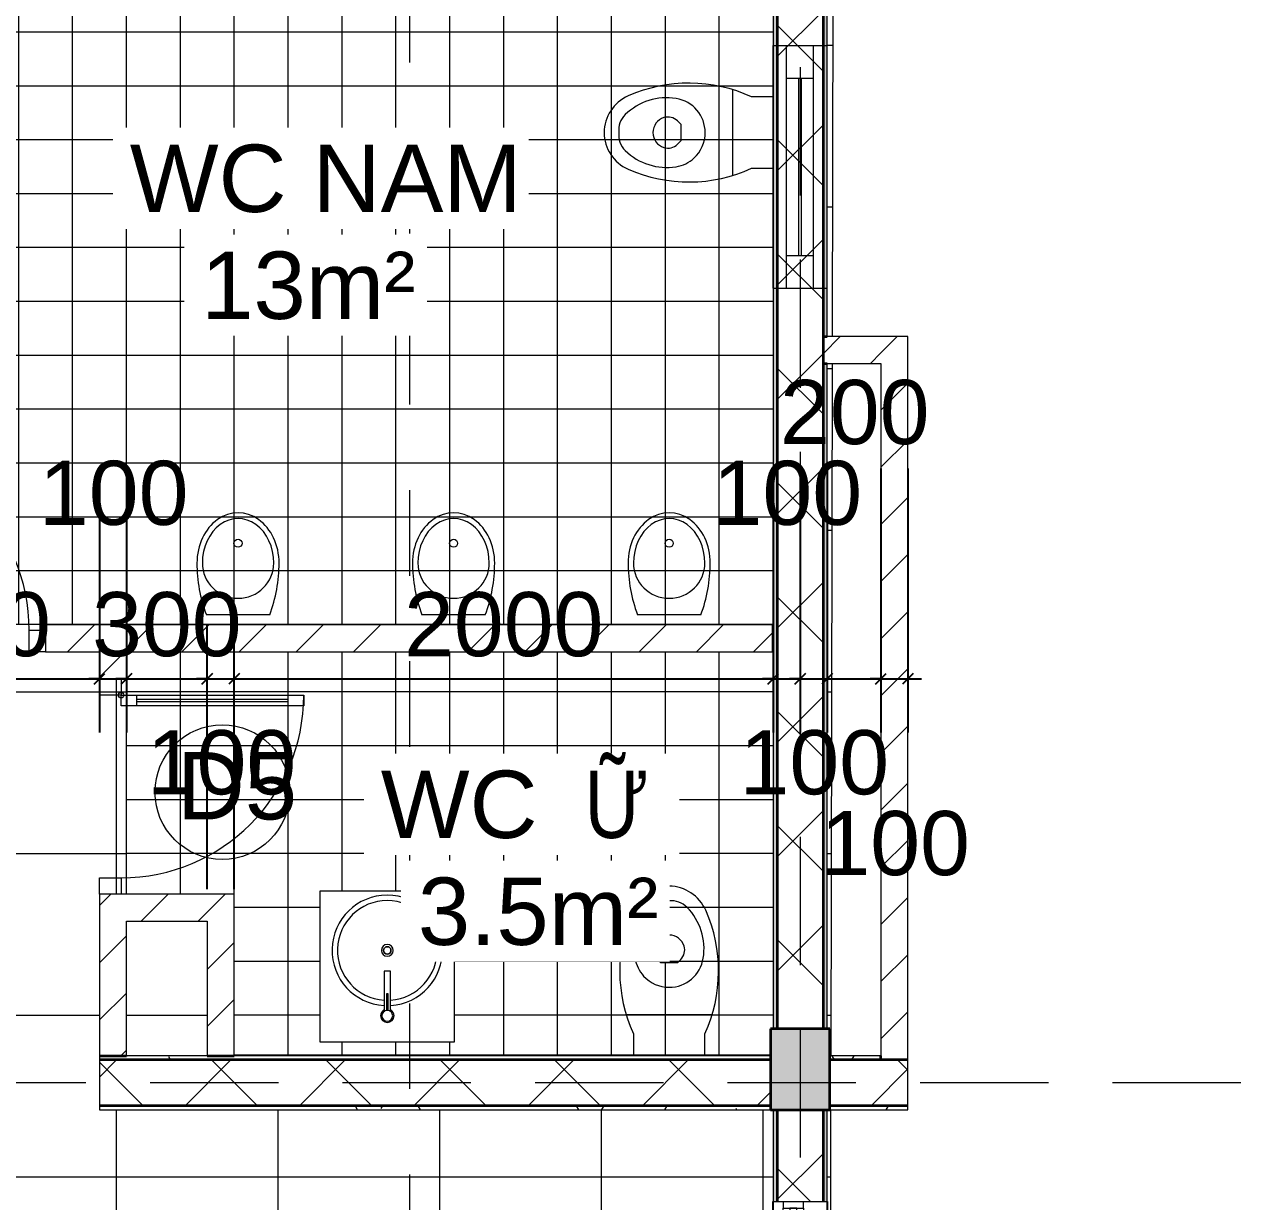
# Model space of a CAD drawing. Header units: millimetres. Extents: x -20510 to 108935, y -243239 to 20306.
# Drawn here: x 34272 to 38836, y -62640 to -58272 of the extents above; entities that cross this region are included whole.
import ezdxf

# ---------------------------------------------------------------- set-up
doc = ezdxf.new("R2010")
doc.units = ezdxf.units.MM
for name, pattern in [('Abgebrochen', [714.375, 476.25, -238.125]), ('Aligning Line', [635, 317.5, -317.5]), ('Hidden', [714.375, 476.25, -238.125])]:
    doc.linetypes.add(name, pattern=pattern)
for name, color, linetype, lineweight in [('A-ANNO-DIMS', 1, 'Continuous', 9), ('A-DOOR', 2, 'Continuous', 18), ('A-DOOR-IDEN', 3, 'Continuous', 9), ('A-FLOR', 7, 'Continuous', 9), ('A-FLOR-PATT', 8, 'Continuous', 9), ('A-GLAZ', 4, 'Continuous', 18), ('A-WALL', 7, 'Continuous', 25), ('A-WALL-PATT', 8, 'Continuous', 18), ('G-ANNO-SYMB', 6, 'Abgebrochen', 9), ('G-ANNO-TEXT', 2, 'Continuous', 9), ('P-SANR-FIXT', 3, 'Continuous', 9), ('S-COLS', 7, 'Continuous', 25), ('S-GRID', 1, 'Continuous', 9)]:
    doc.layers.add(name, color=color, linetype=linetype, lineweight=lineweight)
doc.styles.add('Arial_2', font='arial.ttf', dxfattribs={"height": 300})
doc.styles.add('Arial_3', font='arial.ttf', dxfattribs={"width": 0.8, "height": 250})
doc.styles.add('Arial_5', font='arial.ttf', dxfattribs={"height": 238.125})
doc.dimstyles.new('SecretInternalLinAngDimStyle5p4736185', dxfattribs={"dimscale": 304.8, "dimtxt": 242.94927, "dimasz": 0.130208, "dimexe": 0.656168, "dimexo": 0.0625, "dimgap": 0.260417, "dimtad": 1, "dimdec": 0, "dimrnd": 100, "dimzin": 0, "dimdsep": 46, "dimtxsty": 'Arial_5', "dimblk1": 'OBLIQUE', "dimblk2": 'OBLIQUE', "dimsah": 1, "dimcen": 0.09, "dimdle": 0.492126, "dimazin": 0, "dimtfac": 1, "dimtdec": 4, "dimtix": 1, "dimtmove": 0, "dimatfit": 3, "dimfxl": 2.624672, "dimfxlon": 1, "dimtvp": 1, "dimtolj": 1, "dimtzin": 0, "dimarcsym": 2})
doc.dimstyles.new('SecretInternalLinAngDimStyle5p4736185_1', dxfattribs={"dimscale": 304.8, "dimtxt": 242.94927, "dimasz": 0.130208, "dimexe": 0.656168, "dimexo": 0.0625, "dimgap": 0.260417, "dimtad": 1, "dimdec": 0, "dimrnd": 100, "dimzin": 0, "dimdsep": 46, "dimtxsty": 'Arial_5', "dimblk1": 'OBLIQUE', "dimblk2": 'OBLIQUE', "dimsah": 1, "dimcen": 0.09, "dimdle": 0.492126, "dimazin": 0, "dimtfac": 1, "dimtdec": 4, "dimtix": 1, "dimtmove": 2, "dimatfit": 3, "dimfxl": 2.624672, "dimfxlon": 1, "dimtvp": 1, "dimtolj": 1, "dimtzin": 0, "dimarcsym": 2})
pattern_1 = [(45, (0, -70000), (-106.066, 106.066), [])]
pattern_2 = [(0, (0, -70000), (406.4, 101.6), [33.528, -271.272, 33.528, -271.272, -1625.6]), (0, (0, -70000), (406.4, 101.6), [-609.6, 33.528, -576.072, 33.528, -271.272, -711.2]), (0, (0, -70000), (406.4, 101.6), [-1524, 33.528, -169.672, 33.528, -474.472]), (120, (152.4, -69949.2), (-291.18818, 301.15272), [33.528, -271.272, 33.528, -271.272, -1625.6]), (120, (152.4, -69949.2), (-291.18818, 301.15272), [-609.6, 33.528, -576.072, 33.528, -271.272, -711.2]), (120, (152.4, -69949.2), (-291.18818, 301.15272), [-1524, 33.528, -169.672, 33.528, -474.472]), (240, (203.2, -69746), (-115.21182, -402.75272), [33.528, -271.272, 33.528, -271.272, -1625.6]), (240, (203.2, -69746), (-115.21182, -402.75272), [-609.6, 33.528, -576.072, 33.528, -271.272, -711.2]), (240, (203.2, -69746), (-115.21182, -402.75272), [-1524, 33.528, -169.672, 33.528, -474.472])]
pattern_3 = [(45, (0, -70000), (-212.132, 212.132), []), (135, (0, -70000), (-212.132, -212.132), [])]

# ---------------------------------------------------------------- blocks, each defined once
blk = doc.blocks.new('CỬA 1 CÁNH EROWINDOW_có ô chết_ - D5_800x2200-2361260-03_MẶT BẰNG TẦNG 3')
at = {"layer": 'A-DOOR'}
for p, q in [((-339, 708), (-299, 708)), ((-339, 30), (-339, 708)), ((-299, 708), (-299, 650)), ((-299, 708), (-299, 30)), ((-299, 650), (-339, 650)), ((-324, 88), (-324, 650)), ((-314, 650), (-314, 88)), ((-299, 88), (-339, 88)), ((-400, -50), (-400, 30)), ((-400, 30), (-339, 30)), ((-339, 30), (-339, -50)), ((-299, 30), (-339, 30)), ((339, -50), (339, 30)), ((339, 30), (400, 30)), ((400, 30), (400, -50)), ((-339, -50), (-400, -50)), ((400, -50), (339, -50))]:
    blk.add_line(p, q, dxfattribs=at)
blk.add_circle((-339, 30), 10, dxfattribs=at)
blk.add_arc((-339, 30), 678, 0, 90, dxfattribs=at)
blk = doc.blocks.new('Window_K2_Stack - Window_K2_Stack-2379752-03_MẶT BẰNG TẦNG 3')
at = {"layer": 'A-GLAZ'}
for p, q in [((-450, 100), (-450, -100)), ((-450, 100), (450, 100)), ((450, 100), (450, -100)), ((-450, 50), (450, 50)), ((-328.75, 50), (-328.75, -50)), ((328.75, 50), (328.75, -50)), ((-328.75, 5), (328.75, 5)), ((-328.75, -5), (328.75, -5)), ((-450, -50), (450, -50)), ((-450, -100), (450, -100))]:
    blk.add_line(p, q, dxfattribs=at)
blk = doc.blocks.new('M_Concrete-Rectangular-Column - COT220X300-2391839-03_MẶT BẰNG TẦNG 3')
at = {"layer": 'S-COLS', "lineweight": 35}
blk.add_hatch(color=256, dxfattribs=at).paths.add_polyline_path([(110, -150), (110, 150), (-110, 150), (-110, -150)])
for p, q in [((110, 150), (-110, 150)), ((-110, 150), (-110, -150)), ((110, -150), (110, 150)), ((-110, -150), (110, -150))]:
    blk.add_line(p, q, dxfattribs=at)
blk = doc.blocks.new('xi bet 2 - 540 x 360mm-820673-03_MẶT BẰNG TẦNG 3')
at = {"layer": 'P-SANR-FIXT'}
for p, q in [((132.5, 0), (-132.5, 0)), ((-132.5, 0), (-132.5, -79.9)), ((132.5, -79.9), (132.5, 0)), ((-159.2, -150.5), (159.2, -150.5)), ((-43.1, -355.1), (-30.8, -342.8)), ((-30.8, -342.8), (30.8, -342.8)), ((30.8, -342.8), (43.1, -355.1))]:
    blk.add_line(p, q, dxfattribs=at)
for centre, radius, start, end in [((375, -312.7), 558.4, 155.3545, 203.7969), ((-375, -312.7), 558.4, 336.2031, 24.6455), ((0, -380.4), 128.2, 89.9985, 170.9061), ((0, -380.4), 128.2, 42.4453, 90.0015), ((0, -380.4), 128.2, 9.0939, 42.4453), ((90.5, -394.9), 219.9, 170.9061, 224.3974), ((-7.8, -390.5), 50, 135, 197.1865), ((7.8, -390.5), 50, 342.8171, 45), ((-90.5, -394.9), 219.9, 315.6026, 9.0939), ((0, -388.1), 58.1, 197.1865, 342.8171), ((1.4, -477.5), 150, 203.7969, 269.4689), ((-1.4, -477.5), 150, 270.5311, 336.2031), ((-8.3, -491.7), 81.6, 224.3974, 275.8355), ((8.3, -491.7), 81.6, 264.1645, 315.6026)]:
    blk.add_arc(centre, radius, start, end, dxfattribs=at)
blk = doc.blocks.new('tieu nam2 - tieu nam2-818435-03_MẶT BẰNG TẦNG 3')
at = {"layer": 'P-SANR-FIXT'}
blk.add_line((-117.4, -2.6), (117.4, -2.6), dxfattribs=at)
blk.add_circle((0, -268.3), 15, dxfattribs=at)
for centre, start, end in [((392.4, -195), 159.3261, 180), ((-392.4, -195), 360, 20.6739)]:
    blk.add_arc(centre, 544.9, start, end, dxfattribs=at)
for major_axis, ratio, start_param, end_param in [((-132.5, 0), 0.987707, 3.141593, 6.283185), ((0, 186.2), 0.819068, 1.570796, 4.712389), ((0, 165), 0.80303, 1.570796, 4.712389)]:
    blk.add_ellipse((0, -195), major_axis=major_axis, ratio=ratio, start_param=start_param, end_param=end_param, dxfattribs=at)
blk = doc.blocks.new('chau rua tay2 - chau rua tay2-V2-03_MẶT BẰNG TẦNG 3')
at = {"layer": 'P-SANR-FIXT'}
for p, q in [((274.8, 0), (-225.2, 0)), ((-225.2, 0), (-225.2, -560)), ((274.8, -560), (274.8, 0)), ((12.8, -112.3), (12.8, -263)), ((21.8, -116.1), (21.8, -179.3)), ((27.8, -179.3), (27.8, -116.1)), ((36.8, -263), (36.8, -112.3)), ((21.8, -179.3), (27.8, -179.3)), ((12.8, -263), (36.8, -263)), ((-225.2, -560), (274.8, -560))]:
    blk.add_line(p, q, dxfattribs=at)
blk.add_circle((24.8, -340), 13.7, dxfattribs=at)
for centre, radius, start, end in [((24.8, -97.3), 25, 360, 180), ((24.8, -97.3), 20, 360, 180), ((24.8, -340), 205, 93.5137, 86.7305), ((24.8, -97.3), 25, 180, 239.8364), ((24.8, -97.3), 20, 180, 360), ((24.8, -97.3), 25, 300.1636, 360), ((24.8, -340), 185, 93.8341, 86.2159), ((24.8, -340), 22, 360, 180), ((24.8, -340), 22, 180, 360), ((24.8, -340), 13.7, 0, 180), ((24.8, -340), 13.7, 180, 0)]:
    blk.add_arc(centre, radius, start, end, dxfattribs=at)
blk = doc.blocks.new('xi bet 2 - 540 x 360mm-V3-03_MẶT BẰNG TẦNG 3')
at = {"layer": 'P-SANR-FIXT'}
for p, q in [((-132.5, 0), (-132.5, -79.9)), ((132.5, -79.9), (132.5, 0)), ((-159.2, -150.5), (159.2, -150.5)), ((-43.1, -355.1), (-30.8, -342.8)), ((-30.8, -342.8), (30.8, -342.8)), ((30.8, -342.8), (43.1, -355.1))]:
    blk.add_line(p, q, dxfattribs=at)
for centre, radius, start, end in [((375, -312.7), 558.4, 155.3545, 203.7969), ((-375, -312.7), 558.4, 336.2031, 24.6455), ((0, -380.4), 128.2, 89.9985, 170.9061), ((0, -380.4), 128.2, 42.4453, 90.0015), ((0, -380.4), 128.2, 9.0939, 42.4453), ((90.5, -394.9), 219.9, 170.9061, 224.3974), ((-7.8, -390.5), 50, 135, 197.1865), ((7.8, -390.5), 50, 342.8171, 45), ((-90.5, -394.9), 219.9, 315.6026, 9.0939), ((0, -388.1), 58.1, 197.1865, 342.8171), ((1.4, -477.5), 150, 203.7969, 269.4689), ((-1.4, -477.5), 150, 270.5311, 336.2031), ((-8.3, -491.7), 81.6, 224.3974, 275.8355), ((8.3, -491.7), 81.6, 264.1645, 315.6026)]:
    blk.add_arc(centre, radius, start, end, dxfattribs=at)
blk = doc.blocks.new('CUA SO 2 CANH NHOM KINH O O THOANG - K4-2413349-03_MẶT BẰNG TẦNG 3')
at = {"layer": 'A-GLAZ'}
for p, q in [((-725, 63), (-750, 63)), ((-725, -13), (-725, 63)), ((750, 63), (725, 63)), ((725, 63), (725, -13)), ((-649, 37.5), (-725, 37.5)), ((-725, 37.5), (-725, 12.5)), ((-725, 12.5), (-649, 12.5)), ((-649, 12.5), (-649, 37.5)), ((-76, 27.5), (-649, 27.5)), ((-649, 27.5), (-649, 22.5)), ((-649, 22.5), (-76, 22.5)), ((0, 37.5), (-76, 37.5)), ((-76, 37.5), (-76, 12.5)), ((-76, 22.5), (-76, 27.5)), ((-76, 12.5), (0, 12.5)), ((0, 12.5), (0, 37.5)), ((76, 37.5), (0, 37.5)), ((0, 37.5), (0, 12.5)), ((0, 12.5), (76, 12.5)), ((76, 12.5), (76, 37.5)), ((649, 27.5), (76, 27.5)), ((76, 27.5), (76, 22.5)), ((76, 22.5), (649, 22.5)), ((725, 37.5), (649, 37.5)), ((649, 37.5), (649, 12.5)), ((649, 22.5), (649, 27.5)), ((649, 12.5), (725, 12.5)), ((725, 12.5), (725, 37.5)), ((-750, -13), (-725, -13)), ((725, -13), (750, -13))]:
    blk.add_line(p, q, dxfattribs=at)
at = {"layer": 'A-GLAZ', "lineweight": 9}
for p, q in [((-725, 63), (725, 63)), ((-649, 37.5), (-76, 37.5)), ((-76, 12.5), (-649, 12.5)), ((76, 37.5), (649, 37.5)), ((649, 12.5), (76, 12.5)), ((725, -13), (-725, -13))]:
    blk.add_line(p, q, dxfattribs=at)
blk = doc.blocks.new('KÝ HIEU CUA ĐI - KÝ HIEU CUA ĐI-1233-03_MẶT BẰNG TẦNG 3')
at = {"layer": 'A-DOOR-IDEN'}
blk.add_circle((0.059, -0.208), 2.5, dxfattribs=at)
blk = doc.blocks.new('_Oblique')
at = {"color": 0, "linetype": 'ByBlock', "lineweight": -2}
blk.add_line((-0.5, -0.5), (0.5, 0.5), dxfattribs=at)
blk = doc.blocks.new('DIMBLOCK169-03_MẶT BẰNG TẦNG 3')
at = {"layer": 'A-ANNO-DIMS', "color": 0, "lineweight": -2, "transparency": 16777216}
for p, q in [((33450, -59919.1), (33450, -60900)), ((34550, -59919.1), (34550, -60900)), ((33300, -60700), (34700, -60700))]:
    blk.add_line(p, q, dxfattribs=at)
at = {"layer": 'Defpoints', "color": 0, "transparency": 16777216}
for p in [(33450, -59900), (34550, -59900), (34550, -60700)]:
    blk.add_point(p, dxfattribs=at)
at = {"layer": 'A-ANNO-DIMS', "color": 0, "lineweight": -2, "transparency": 16777216, "xscale": 39.6875, "yscale": 39.6875, "zscale": 39.6875, "rotation": 180}
blk.add_blockref('_Oblique', (33450, -60700), dxfattribs=at)
at = {"layer": 'A-ANNO-DIMS', "color": 0, "lineweight": -2, "transparency": 16777216, "xscale": 39.6875, "yscale": 39.6875, "zscale": 39.6875}
blk.add_blockref('_Oblique', (34550, -60700), dxfattribs=at)
at = {"layer": 'A-ANNO-DIMS', "color": 0, "transparency": 16777216, "insert": (34000, -60499), "char_height": 238.12, "width": 879.103, "attachment_point": 5, "style": 'Arial_5'}
blk.add_mtext('\\A1;1100', dxfattribs=at)
blk = doc.blocks.new('DIMBLOCK170-03_MẶT BẰNG TẦNG 3')
at = {"layer": 'A-ANNO-DIMS', "color": 0, "lineweight": -2, "transparency": 16777216}
for p, q in [((34550, -59919.1), (34550, -60900)), ((34650, -59919.1), (34650, -60900)), ((34550, -60700), (34510.3, -60700)), ((34550, -60700), (34650, -60700)), ((34650, -60700), (34689.7, -60700))]:
    blk.add_line(p, q, dxfattribs=at)
at = {"layer": 'Defpoints', "color": 0, "transparency": 16777216}
for p in [(34550, -59900), (34650, -59900), (34650, -60700)]:
    blk.add_point(p, dxfattribs=at)
at = {"layer": 'A-ANNO-DIMS', "color": 0, "lineweight": -2, "transparency": 16777216, "xscale": 39.6875, "yscale": 39.6875, "zscale": 39.6875}
blk.add_blockref('_Oblique', (34550, -60700), dxfattribs=at)
at = {"layer": 'A-ANNO-DIMS', "color": 0, "lineweight": -2, "transparency": 16777216, "xscale": 39.6875, "yscale": 39.6875, "zscale": 39.6875, "rotation": 180}
blk.add_blockref('_Oblique', (34650, -60700), dxfattribs=at)
at = {"layer": 'A-ANNO-DIMS', "color": 0, "transparency": 16777216, "insert": (34325.3, -59890.9), "char_height": 238.12, "width": 659.327, "attachment_point": 1, "line_spacing_factor": 0.941778, "style": 'Arial_5'}
blk.add_mtext('\\A1;100', dxfattribs=at)
blk = doc.blocks.new('DIMBLOCK171-03_MẶT BẰNG TẦNG 3')
at = {"layer": 'A-ANNO-DIMS', "color": 0, "lineweight": -2, "transparency": 16777216}
for p, q in [((34650, -59919.1), (34650, -60900)), ((34950, -61480.9), (34950, -60500)), ((34650, -60700), (34610.3, -60700)), ((34650, -60700), (34950, -60700)), ((34950, -60700), (34989.7, -60700))]:
    blk.add_line(p, q, dxfattribs=at)
at = {"layer": 'Defpoints', "color": 0, "transparency": 16777216}
for p in [(34650, -59900), (34950, -60700), (34950, -61500)]:
    blk.add_point(p, dxfattribs=at)
at = {"layer": 'A-ANNO-DIMS', "color": 0, "lineweight": -2, "transparency": 16777216, "xscale": 39.6875, "yscale": 39.6875, "zscale": 39.6875}
blk.add_blockref('_Oblique', (34650, -60700), dxfattribs=at)
at = {"layer": 'A-ANNO-DIMS', "color": 0, "lineweight": -2, "transparency": 16777216, "xscale": 39.6875, "yscale": 39.6875, "zscale": 39.6875, "rotation": 180}
blk.add_blockref('_Oblique', (34950, -60700), dxfattribs=at)
at = {"layer": 'A-ANNO-DIMS', "color": 0, "transparency": 16777216, "insert": (34800, -60499), "char_height": 238.12, "width": 659.327, "attachment_point": 5, "style": 'Arial_5'}
blk.add_mtext('\\A1;300', dxfattribs=at)
blk = doc.blocks.new('DIMBLOCK172-03_MẶT BẰNG TẦNG 3')
at = {"layer": 'A-ANNO-DIMS', "color": 0, "lineweight": -2, "transparency": 16777216}
for p, q in [((34950, -61480.9), (34950, -60500)), ((35050, -61480.9), (35050, -60500)), ((34950, -60700), (34910.3, -60700)), ((34950, -60700), (35050, -60700)), ((35050, -60700), (35089.7, -60700))]:
    blk.add_line(p, q, dxfattribs=at)
at = {"layer": 'Defpoints', "color": 0, "transparency": 16777216}
for p in [(35050, -60700), (34950, -61500), (35050, -61500)]:
    blk.add_point(p, dxfattribs=at)
at = {"layer": 'A-ANNO-DIMS', "color": 0, "lineweight": -2, "transparency": 16777216, "xscale": 39.6875, "yscale": 39.6875, "zscale": 39.6875}
blk.add_blockref('_Oblique', (34950, -60700), dxfattribs=at)
at = {"layer": 'A-ANNO-DIMS', "color": 0, "lineweight": -2, "transparency": 16777216, "xscale": 39.6875, "yscale": 39.6875, "zscale": 39.6875, "rotation": 180}
blk.add_blockref('_Oblique', (35050, -60700), dxfattribs=at)
at = {"layer": 'A-ANNO-DIMS', "color": 0, "transparency": 16777216, "insert": (34725.3, -60890.9), "char_height": 238.12, "width": 659.327, "attachment_point": 1, "line_spacing_factor": 0.941778, "style": 'Arial_5'}
blk.add_mtext('\\A1;100', dxfattribs=at)
blk = doc.blocks.new('DIMBLOCK173-03_MẶT BẰNG TẦNG 3')
at = {"layer": 'A-ANNO-DIMS', "color": 0, "lineweight": -2, "transparency": 16777216}
for p, q in [((37050, -59919.1), (37050, -60900)), ((35050, -61480.9), (35050, -60500)), ((34900, -60700), (37200, -60700))]:
    blk.add_line(p, q, dxfattribs=at)
at = {"layer": 'Defpoints', "color": 0, "transparency": 16777216}
for p in [(37050, -59900), (37050, -60700), (35050, -61500)]:
    blk.add_point(p, dxfattribs=at)
at = {"layer": 'A-ANNO-DIMS', "color": 0, "lineweight": -2, "transparency": 16777216, "xscale": 39.6875, "yscale": 39.6875, "zscale": 39.6875, "rotation": 180}
blk.add_blockref('_Oblique', (35050, -60700), dxfattribs=at)
at = {"layer": 'A-ANNO-DIMS', "color": 0, "lineweight": -2, "transparency": 16777216, "xscale": 39.6875, "yscale": 39.6875, "zscale": 39.6875}
blk.add_blockref('_Oblique', (37050, -60700), dxfattribs=at)
at = {"layer": 'A-ANNO-DIMS', "color": 0, "transparency": 16777216, "insert": (36050, -60499), "char_height": 238.12, "width": 879.103, "attachment_point": 5, "style": 'Arial_5'}
blk.add_mtext('\\A1;2000', dxfattribs=at)
blk = doc.blocks.new('DIMBLOCK174-03_MẶT BẰNG TẦNG 3')
at = {"layer": 'A-ANNO-DIMS', "color": 0, "lineweight": -2, "transparency": 16777216}
for p, q in [((37050, -59919.1), (37050, -60900)), ((37150, -59919.1), (37150, -60900)), ((37050, -60700), (37010.3, -60700)), ((37050, -60700), (37150, -60700)), ((37150, -60700), (37189.7, -60700))]:
    blk.add_line(p, q, dxfattribs=at)
at = {"layer": 'Defpoints', "color": 0, "transparency": 16777216}
for p in [(37050, -59900), (37150, -59900), (37150, -60700)]:
    blk.add_point(p, dxfattribs=at)
at = {"layer": 'A-ANNO-DIMS', "color": 0, "lineweight": -2, "transparency": 16777216, "xscale": 39.6875, "yscale": 39.6875, "zscale": 39.6875}
blk.add_blockref('_Oblique', (37050, -60700), dxfattribs=at)
at = {"layer": 'A-ANNO-DIMS', "color": 0, "lineweight": -2, "transparency": 16777216, "xscale": 39.6875, "yscale": 39.6875, "zscale": 39.6875, "rotation": 180}
blk.add_blockref('_Oblique', (37150, -60700), dxfattribs=at)
at = {"layer": 'A-ANNO-DIMS', "color": 0, "transparency": 16777216, "insert": (36825.3, -59890.9), "char_height": 238.12, "width": 659.327, "attachment_point": 1, "line_spacing_factor": 0.941778, "style": 'Arial_5'}
blk.add_mtext('\\A1;100', dxfattribs=at)
blk = doc.blocks.new('DIMBLOCK175-03_MẶT BẰNG TẦNG 3')
at = {"layer": 'A-ANNO-DIMS', "color": 0, "lineweight": -2, "transparency": 16777216}
for p, q in [((37150, -59919.1), (37150, -60900)), ((37250, -59919.1), (37250, -60900)), ((37150, -60700), (37110.3, -60700)), ((37150, -60700), (37250, -60700)), ((37250, -60700), (37289.7, -60700))]:
    blk.add_line(p, q, dxfattribs=at)
at = {"layer": 'Defpoints', "color": 0, "transparency": 16777216}
for p in [(37150, -59900), (37250, -59900), (37250, -60700)]:
    blk.add_point(p, dxfattribs=at)
at = {"layer": 'A-ANNO-DIMS', "color": 0, "lineweight": -2, "transparency": 16777216, "xscale": 39.6875, "yscale": 39.6875, "zscale": 39.6875}
blk.add_blockref('_Oblique', (37150, -60700), dxfattribs=at)
at = {"layer": 'A-ANNO-DIMS', "color": 0, "lineweight": -2, "transparency": 16777216, "xscale": 39.6875, "yscale": 39.6875, "zscale": 39.6875, "rotation": 180}
blk.add_blockref('_Oblique', (37250, -60700), dxfattribs=at)
at = {"layer": 'A-ANNO-DIMS', "color": 0, "transparency": 16777216, "insert": (36925.3, -60890.9), "char_height": 238.12, "width": 659.327, "attachment_point": 1, "line_spacing_factor": 0.941778, "style": 'Arial_5'}
blk.add_mtext('\\A1;100', dxfattribs=at)
blk = doc.blocks.new('DIMBLOCK176-03_MẶT BẰNG TẦNG 3')
at = {"layer": 'A-ANNO-DIMS', "color": 0, "lineweight": -2, "transparency": 16777216}
for p, q in [((37250, -59919.1), (37250, -60900)), ((37450, -59919.1), (37450, -60900)), ((37100, -60700), (37600, -60700))]:
    blk.add_line(p, q, dxfattribs=at)
at = {"layer": 'Defpoints', "color": 0, "transparency": 16777216}
for p in [(37250, -59900), (37450, -59900), (37450, -60700)]:
    blk.add_point(p, dxfattribs=at)
at = {"layer": 'A-ANNO-DIMS', "color": 0, "lineweight": -2, "transparency": 16777216, "xscale": 39.6875, "yscale": 39.6875, "zscale": 39.6875, "rotation": 180}
blk.add_blockref('_Oblique', (37250, -60700), dxfattribs=at)
at = {"layer": 'A-ANNO-DIMS', "color": 0, "lineweight": -2, "transparency": 16777216, "xscale": 39.6875, "yscale": 39.6875, "zscale": 39.6875}
blk.add_blockref('_Oblique', (37450, -60700), dxfattribs=at)
at = {"layer": 'A-ANNO-DIMS', "color": 0, "transparency": 16777216, "insert": (37075.3, -59590.9), "char_height": 238.12, "width": 659.327, "attachment_point": 1, "line_spacing_factor": 0.941778, "style": 'Arial_5'}
blk.add_mtext('\\A1;200', dxfattribs=at)
blk = doc.blocks.new('DIMBLOCK177-03_MẶT BẰNG TẦNG 3')
at = {"layer": 'A-ANNO-DIMS', "color": 0, "lineweight": -2, "transparency": 16777216}
for p, q in [((37450, -59919.1), (37450, -60900)), ((37550, -59919.1), (37550, -60900)), ((37450, -60700), (37410.3, -60700)), ((37450, -60700), (37550, -60700)), ((37550, -60700), (37589.7, -60700))]:
    blk.add_line(p, q, dxfattribs=at)
at = {"layer": 'Defpoints', "color": 0, "transparency": 16777216}
for p in [(37450, -59900), (37550, -59900), (37550, -60700)]:
    blk.add_point(p, dxfattribs=at)
at = {"layer": 'A-ANNO-DIMS', "color": 0, "lineweight": -2, "transparency": 16777216, "xscale": 39.6875, "yscale": 39.6875, "zscale": 39.6875}
blk.add_blockref('_Oblique', (37450, -60700), dxfattribs=at)
at = {"layer": 'A-ANNO-DIMS', "color": 0, "lineweight": -2, "transparency": 16777216, "xscale": 39.6875, "yscale": 39.6875, "zscale": 39.6875, "rotation": 180}
blk.add_blockref('_Oblique', (37550, -60700), dxfattribs=at)
at = {"layer": 'A-ANNO-DIMS', "color": 0, "transparency": 16777216, "insert": (37225.3, -61190.9), "char_height": 238.12, "width": 659.327, "attachment_point": 1, "line_spacing_factor": 0.941778, "style": 'Arial_5'}
blk.add_mtext('\\A1;100', dxfattribs=at)

msp = doc.modelspace()

# ---------------------------------------------------------------- hatches: boundary and pattern name
at = {"layer": 'A-FLOR-PATT'}
h = msp.add_hatch(dxfattribs=at)
h.set_pattern_fill('FP_6', color=256, style=0, pattern_type=2)
h.set_pattern_definition([(0.0043, (16612.5, -62550.4), (-0.045, 600), []), (90.004, (16612.5, -62550.4), (-600, -0.042), [])])
h.paths.add_polyline_path([(450, -70100.9), (825, -70100.8), (825, -69951), (650, -69951), (650, -70100), (450, -70100), (450, -69900), (574, -69900), (574, -69750), (450, -69750)])
h.paths.add_polyline_path([(925, -70100.8), (1825, -70100.8), (1825, -69901), (2125, -69901), (2125, -70100.7), (3025, -70100.7), (3025, -69901), (3130, -69901), (3130, -69690), (3230, -69690), (3230, -69901), (3325, -69901), (3325, -70100.6), (4150, -70100.6), (4150, -69956), (4250, -69956), (4250, -69850), (4450, -69850), (4450, -70100), (4475, -70100), (4475, -69900), (7950, -69900), (7950, -64800), (7940, -64800), (7940, -64700), (5810, -64700), (5810, -64500), (8850, -64500), (8850, -64700), (8160, -64700), (8160, -64800), (8150, -64800), (8150, -69900), (11550, -69900), (11550, -69850), (11750, -69850), (11750, -69900), (15150, -69900), (15150, -69850), (15350, -69850), (15350, -69900), (22350, -69900), (22350, -64800), (22340, -64800), (22340, -64700), (21650, -64700), (21650, -64500), (23250, -64500), (23250, -64700), (22560, -64700), (22560, -64800), (22550, -64800), (22550, -69900), (25950, -69900), (25950, -69850), (26150, -69850), (26150, -69900), (29550, -69900), (29550, -64800), (29540, -64800), (29540, -64700), (26160, -64700), (26160, -64800), (25940, -64800), (25940, -64700), (24650, -64700), (24650, -64500), (30040, -64500), (30040, -64700), (29760, -64700), (29760, -64800), (29750, -64800), (29750, -69900), (33225, -69900), (33225, -70098.4), (33250, -70098.4), (33250, -69850), (33450, -69850), (33450, -70006), (33550, -70006), (33550, -70098.4), (34450, -70098.3), (34450, -69901), (34750, -69901), (34750, -70098.3), (35650, -70098.2), (35650, -69901), (35950, -69901), (35950, -70098.2), (36850, -70098.2), (36850, -69900), (37050, -69900), (37050, -69750), (37025, -69750), (37025, -69650), (37050, -69650), (37050, -64800), (37040, -64800), (37040, -64700), (33460, -64700), (33460, -64800), (33240, -64800), (33240, -64700), (31040, -64700), (31040, -64500), (37050, -64500), (37050, -62300), (34550, -62300), (34550, -61500), (34650, -61500), (34650, -60700), (34550, -60700), (34550, -60600), (34350, -60600), (34350, -60500), (37050, -60500), (37050, -60498.3), (33450, -60498.3), (33450.7, -60500), (33550, -60500), (33550, -60600), (33450, -60600), (33450, -62000), (33460, -62000), (33460, -62300), (33050, -62300), (33050, -62100), (33240, -62100), (33240, -62000), (33250, -62000), (33249.6, -59962.3), (33229.6, -59959.1), (33218.4, -59955.4), (33204.2, -59946.2), (33198.9, -59942), (33189.7, -59931.5), (33179.7, -59912.4), (33176.2, -59900.8), (33175.2, -59881.6), (33178.7, -59864.4), (33184.8, -59850.1), (33194.5, -59837.3), (33205.5, -59827), (33218.9, -59818.1), (33218.9, -58025.5), (33250, -58025.5), (33250, -55200), (29750, -55200), (29750, -58701.8), (29781.1, -58694.4), (30299.2, -58452.8), (30346.5, -58258.4), (30478.5, -58541.6), (30525.8, -58347.2), (31075, -58091.1), (31075, -58095.7), (31094.6, -58091.1), (31094.6, -58093.6), (31105.3, -58091.1), (31105.3, -59819.4), (31123.5, -59831.6), (31135.5, -59845.3), (31143.7, -59858.9), (31147.7, -59877.9), (31148.6, -59897.5), (31142.7, -59915.7), (31133.9, -59933), (31119.1, -59947.4), (31102.8, -59955.6), (31090, -59960.8), (31074.6, -59961.5), (31053.8, -59959), (31045.9, -59956.8), (31025.7, -59943.4), (31013.7, -59929.7), (31005.5, -59916.1), (31000.6, -59900), (29823, -59900), (29819.5, -59916.1), (29809.4, -59932.8), (29795.4, -59947.1), (29779.1, -59956.8), (29765.8, -59960.5), (29750, -59961.5), (29750, -62000), (29760, -62000), (29760, -62100), (32050, -62100), (32050, -62300), (23650, -62300), (23650, -62100), (25940, -62100), (25940, -62000), (26160, -62000), (26160, -62100), (26640, -62100), (26640, -58110), (26740, -58110), (26740, -62100), (29540, -62100), (29540, -62000), (29550, -62000), (29550, -56900), (26740, -56900), (26740, -57110), (26640, -57110), (26640, -56900), (26150, -56900), (26150, -56950), (25950, -56950), (25950, -56900), (22550, -56900), (22550, -62000), (22560, -62000), (22560, -62100), (22650, -62100), (22650, -62300), (21410, -62300), (21410, -62100), (22340, -62100), (22340, -62000), (22350, -62000), (22350, -57900), (20400, -57900), (20400, -56900), (18950, -56900), (18950, -56950), (18750, -56950), (18750, -56900), (15350, -56900), (15350, -62000), (15360, -62000), (15360, -62100), (18740, -62100), (18740, -62000), (18960, -62000), (18960, -62100), (20410, -62100), (20410, -62300), (13110, -62300), (13110, -62100), (15140, -62100), (15140, -62000), (15150, -62000), (15150, -56900), (11750, -56900), (11750, -56950), (11550, -56950), (11550, -56900), (11060, -56900), (11060, -57110), (10960, -57110), (10960, -56900), (8150, -56900), (8150, -62000), (8160, -62000), (8160, -62100), (10960, -62100), (10960, -58110), (11060, -58110), (11060, -62100), (11540, -62100), (11540, -62000), (11760, -62000), (11760, -62100), (12110, -62100), (12110, -62300), (5650, -62300), (5650, -62100), (7940, -62100), (7940, -62000), (7950, -62000), (7949.6, -59962.3), (7929.6, -59959.1), (7918.4, -59955.4), (7907.3, -59948.4), (7898.9, -59942), (7889.7, -59931.5), (7879.7, -59912.4), (7876.1, -59900), (7875.2, -59881.6), (7878.7, -59864.4), (7884.8, -59850.1), (7894.5, -59837.3), (7905.5, -59827), (7918.9, -59818.1), (7918.9, -58025.5), (7950, -58025.5), (7950, -55200), (4450, -55200), (4450, -58701.8), (4481.1, -58694.4), (4999.2, -58452.8), (5046.5, -58258.4), (5178.5, -58541.6), (5225.8, -58347.2), (5775, -58091.1), (5775, -58095.7), (5794.6, -58091.1), (5794.6, -58093.6), (5805.3, -58091.1), (5805.3, -59819.4), (5823.5, -59831.6), (5835.5, -59845.3), (5843.7, -59858.9), (5847.7, -59877.9), (5848.6, -59897.5), (5842.7, -59915.7), (5833.9, -59933), (5820.2, -59946.9), (5802.8, -59955.6), (5790, -59960.8), (5774.6, -59961.5), (5753.8, -59959), (5745.9, -59956.8), (5725.7, -59943.4), (5713.7, -59929.7), (5705.5, -59916.1), (5700.6, -59900), (4523, -59900), (4519.5, -59916.1), (4509.4, -59932.8), (4495.4, -59947.1), (4479.1, -59956.8), (4465.8, -59960.5), (4450, -59961.5), (4450, -62000), (4460, -62000), (4460, -62100), (4650, -62100), (4650, -62300), (440, -62300), (440, -62000), (500, -62000), (500, -59700), (450, -59700), (450, -61200), (-4025.9, -61200), (-4050, -65600), (450, -65600), (450, -67100), (500, -67100), (500, -64800), (440, -64800), (440, -64500), (4810, -64500), (4810, -64700), (4460, -64700), (4460, -64800), (4240, -64800), (4240, -64700), (3230, -64700), (3230, -68690), (3130, -68690), (3130, -64700), (700, -64700), (700, -67200), (650, -67200), (650, -67550), (450, -67550), (450, -68450), (650, -68450), (650, -68750), (450, -68750), (450, -69650), (675, -69650), (675, -69851), (925, -69851), (925, -69951)])
h.paths.add_polyline_path([(1925, -70100.8), (2025, -70100.7), (2025, -70001), (1925, -70001)])
h.paths.add_polyline_path([(3125, -70100.7), (3225, -70100.7), (3225, -70001), (3125, -70001)])
h.paths.add_polyline_path([(34550, -70098.3), (34650, -70098.3), (34650, -70001), (34550, -70001), (34550, -70085)])
h.paths.add_polyline_path([(35750, -70098.2), (35850, -70098.2), (35850, -70001), (35750, -70001), (35750, -70085)])
h.paths.add_polyline_path([(36950, -70098.2), (37050, -70098.1), (37050, -70000), (36950, -70000)])
h.paths.add_polyline_path([(37250, -69650), (37250.8, -69650), (37252.5, -68750), (37250, -68750), (37250, -69499.8)])
h.paths.add_polyline_path([(550, -68650), (550, -68550), (450, -68550), (450, -68650)])
h.paths.add_polyline_path([(37252.7, -68650), (37252.9, -68550), (37250, -68550), (37250, -68650)])
h.paths.add_polyline_path([(37253.1, -68450), (37254.7, -67550), (37250, -67550), (37250, -68450)])
h.paths.add_polyline_path([(550, -67450), (550, -67200), (450, -67200), (450, -67450), (515, -67450)])
h.paths.add_polyline_path([(37250, -67450), (37254.9, -67450), (37259.9, -64800), (37250, -64800), (37250, -65999.6)])
h.paths.add_polyline_path([(18740, -64800), (18740, -64700), (15360, -64700), (15360, -64800), (15140, -64800), (15140, -64700), (11760, -64700), (11760, -64800), (11540, -64800), (11540, -64700), (10250, -64700), (10250, -64500), (20250, -64500), (20250, -64700), (18960, -64700), (18960, -64800)])
h.paths.add_polyline_path([(37260, -64734.8), (37264.5, -62300), (37250, -62300), (37250, -64500), (37260, -64500), (37260, -64685)])
h.paths.add_polyline_path([(37260, -62100), (37264.9, -62100), (37269.7, -59530), (37250, -59530), (37250, -62000), (37260, -62000)])
h.paths.add_polyline_path([(700, -62100), (4240, -62100), (4240, -62000), (4250, -62000), (4250, -56700.8), (3325, -56700.4), (3325, -56899), (3025, -56899), (3025, -56700.2), (2125, -56699.9), (2125, -56899), (1825, -56899), (1825, -56699.7), (925, -56699.3), (925, -56899), (675, -56899), (675, -57150), (450, -57150), (450, -58050), (650, -58050), (650, -58350), (450, -58350), (450, -59250), (650, -59250), (650, -59700), (700, -59700), (700, -61182)])
h.paths.add_polyline_path([(37040, -62100), (37040, -62097.4), (35050, -62097.4), (35050, -62100), (36063.8, -62100)])
h.paths.add_polyline_path([(34950, -62100), (34950, -61600), (34650, -61600), (34650, -62100)])
h.paths.add_polyline_path([(6625.4, -59962.3), (6603.7, -59958.8), (6589.2, -59952.6), (6578, -59945), (6567.3, -59934), (6558, -59919.4), (6553.1, -59905.6), (6550.7, -59887.5), (6552.7, -59870.1), (6559.3, -59854.2), (6569.7, -59838.2), (6580.4, -59828.6), (6594.7, -59819.2), (6594.7, -58025.5), (6656.1, -58025.5), (6656.9, -59819.6), (6672.8, -59830), (6683.5, -59841), (6692.8, -59855.6), (6697.7, -59869.4), (6700.1, -59887.5), (6698.1, -59904.9), (6691.5, -59920.8), (6681.1, -59936.8), (6674, -59943.8), (6655.8, -59955.8), (6641, -59960.5), (6634, -59961.3)])
h.paths.add_polyline_path([(31925.4, -59962.3), (31903.7, -59958.8), (31889.2, -59952.6), (31878, -59945), (31867.3, -59934), (31858, -59919.4), (31853.1, -59905.6), (31850.7, -59887.5), (31852.7, -59870.1), (31859.3, -59854.2), (31869.7, -59838.2), (31880.4, -59828.6), (31894.7, -59819.2), (31894.7, -58025.5), (31956.1, -58025.5), (31956.9, -59819.6), (31972.8, -59830), (31983.5, -59841), (31992.8, -59855.6), (31997.7, -59869.4), (32000.1, -59887.5), (31998.1, -59904.9), (31991.5, -59920.8), (31981.1, -59936.8), (31974, -59943.8), (31955.8, -59955.8), (31941, -59960.5)])
h.paths.add_polyline_path([(515, -59600), (550, -59600), (550, -59350), (450, -59350), (450, -59600), (500, -59600)])
h.paths.add_polyline_path([(37269.9, -59430), (37275, -56699.9), (37250, -56700), (37250, -59430)])
h.paths.add_polyline_path([(550, -58250), (550, -58150), (450, -58150), (450, -58250)])
h.paths.add_polyline_path([(450, -57050), (575, -57050), (575, -56900), (450, -56900), (450, -56700), (650, -56700), (650, -56799), (825, -56799), (825, -56699.3), (450, -56699.1)])
h.paths.add_polyline_path([(1925, -56799), (2025, -56799), (2025, -56699.8), (1925, -56699.8)])
h.paths.add_polyline_path([(3225, -56799), (3225, -56700.3), (3125, -56700.3), (3125, -56799)])
h.paths.add_polyline_path([(19778, -56700), (29550, -56699.1), (29550, -56699.1), (8150, -56698.3), (8150, -56700), (18950, -56700)])
h.paths.add_polyline_path([(4250, -56699.9), (4250, -55000), (4250, -55000), (4250, -56699.9)])
h = msp.add_hatch(dxfattribs=at)
h.set_pattern_fill('FP_4', color=256, style=0, pattern_type=2)
h.set_pattern_definition([(180, (35250, -58698.7), (-2e-14, -200), []), (270, (35250, -58698.7), (200, 1e-14), [])])
h.paths.add_polyline_path([(33450, -60498.3), (37050, -60498.3), (37050, -56900), (33450, -56900), (33450, -57060.9), (34010, -57060.9), (34010, -57560.9), (33450, -57560.9), (33450, -58134.4), (34010, -58134.4), (34010, -58634.4), (33450, -58634.4), (33450, -60311.8)])
h = msp.add_hatch(dxfattribs=at)
h.set_pattern_fill('FP_5', color=256, style=0, pattern_type=2)
h.set_pattern_definition([(0, (35850, -61347.82), (0, 200), []), (90, (35850, -61347.82), (-200, 1e-14), [])])
h.paths.add_polyline_path([(37040, -62097.4), (37040, -62000), (37050, -62000), (37050, -60600), (34650, -60600), (34650, -61500), (35050, -61500), (35050, -62097.4), (36063.8, -62097.4)])
h.paths.add_polyline_path([(35398, -62048.3), (35368, -62048.3), (35368, -61488.3), (35868, -61488.3), (35868, -62048.3), (35587.2, -62048.3)])
at = {"layer": 'A-WALL-PATT', "lineweight": 9}
h = msp.add_hatch(dxfattribs=at)
h.set_pattern_fill('FP_2', color=256, style=0, pattern_type=2)
h.set_pattern_definition(pattern_2)
h.paths.add_polyline_path([(37065, -69900), (37065, -64800), (37050, -64800), (37050, -69900)])
h.paths.add_polyline_path([(37050, -64500), (37065, -64500), (37065, -64140), (37050, -64140), (37050, -64249.5)])
h.paths.add_polyline_path([(37065, -62640), (37065, -62300), (37050, -62300), (37050, -62640)])
h.paths.add_polyline_path([(37060.3, -62000), (37065, -62000), (37065, -56900), (37050, -56900), (37050, -62000)])
h = msp.add_hatch(dxfattribs=at)
h.set_pattern_fill('FP_3', color=256, style=0, pattern_type=2)
h.set_pattern_definition(pattern_3)
h.paths.add_polyline_path([(37065, -69900), (37235, -69900), (37235, -64800), (37065, -64800), (37065, -69499.8)])
h.paths.add_polyline_path([(37122.7, -64500), (37235, -64500), (37235, -64140), (37065, -64140), (37065, -64500), (37071.8, -64500)])
h.paths.add_polyline_path([(37065, -62640), (37235, -62640), (37235, -62300), (37065, -62300), (37065, -62499.4)])
h.paths.add_polyline_path([(37065, -62000), (37235, -62000), (37235, -56900), (37065, -56900), (37065, -58999.2)])
h = msp.add_hatch(dxfattribs=at)
h.set_pattern_fill('FP_2', color=256, style=0, pattern_type=2)
h.set_pattern_definition(pattern_2)
h.paths.add_polyline_path([(37250, -69900), (37250, -64800), (37235, -64800), (37235, -69900)])
h.paths.add_polyline_path([(37235, -64500), (37250, -64500), (37250, -64140), (37235, -64140), (37235, -64249.5)])
h.paths.add_polyline_path([(37250, -62640), (37250, -62300), (37235, -62300), (37235, -62640)])
h.paths.add_polyline_path([(37235, -62000), (37250, -62000), (37250, -59530), (37235, -59530)])
h.paths.add_polyline_path([(37250, -59430), (37250, -56900), (37235, -56900), (37235, -59430)])
h = msp.add_hatch(dxfattribs=at)
h.set_pattern_fill('FP_1', color=256, style=0, pattern_type=2)
h.set_pattern_definition(pattern_1)
h.paths.add_polyline_path([(37235, -59530), (37450, -59530), (37450, -59430), (37235, -59430)])
h = msp.add_hatch(dxfattribs=at)
h.set_pattern_fill('FP_1', color=256, style=0, pattern_type=2)
h.set_pattern_definition(pattern_1)
h.paths.add_polyline_path([(37550, -62115), (37550, -59430), (37450, -59430), (37450, -62115)])
h = msp.add_hatch(dxfattribs=at)
h.set_pattern_fill('FP_1', color=256, style=0, pattern_type=2)
h.set_pattern_definition(pattern_1)
h.paths.add_polyline_path([(34600, -60600), (37050, -60600), (37050, -60500), (34350, -60500), (34350, -60600), (34550, -60600)])
h.paths.add_polyline_path([(33550, -60600), (33550, -60500), (33435, -60500), (33435, -60600), (33450, -60600)])
h = msp.add_hatch(dxfattribs=at)
h.set_pattern_fill('FP_1', color=256, style=0, pattern_type=2)
h.set_pattern_definition(pattern_1)
h.paths.add_polyline_path([(34600, -62100), (34650, -62100), (34650, -61500), (34550, -61500), (34550, -62100)])
h.paths.add_polyline_path([(34550, -60700), (34650, -60700), (34650, -60600), (34550, -60600)])
h = msp.add_hatch(dxfattribs=at)
h.set_pattern_fill('FP_1', color=256, style=0, pattern_type=2)
h.set_pattern_definition(pattern_1)
h.paths.add_polyline_path([(34950, -61600), (34950, -61500), (34650, -61500), (34650, -61600)])
h = msp.add_hatch(dxfattribs=at)
h.set_pattern_fill('FP_1', color=256, style=0, pattern_type=2)
h.set_pattern_definition(pattern_1)
h.paths.add_polyline_path([(35050, -62100), (35050, -61500), (34950, -61500), (34950, -62100)])
h = msp.add_hatch(dxfattribs=at)
h.set_pattern_fill('FP_2', color=256, style=0, pattern_type=2)
h.set_pattern_definition(pattern_2)
h.paths.add_polyline_path([(36063.8, -62115), (37040, -62115), (37040, -62100), (34550, -62100), (34550, -62115), (35587.2, -62115)])
h.paths.add_polyline_path([(37260, -62115), (37450, -62115), (37450, -62100), (37260, -62100), (37260, -62113.8)])
h = msp.add_hatch(dxfattribs=at)
h.set_pattern_fill('FP_3', color=256, style=0, pattern_type=2)
h.set_pattern_definition(pattern_3)
h.paths.add_polyline_path([(37040, -62285), (37040, -62115), (34550, -62115), (34550, -62285), (36063.8, -62285)])
h.paths.add_polyline_path([(37450, -62285), (37550, -62285), (37550, -62115), (37260, -62115), (37260, -62285)])
h = msp.add_hatch(dxfattribs=at)
h.set_pattern_fill('FP_2', color=256, style=0, pattern_type=2)
h.set_pattern_definition(pattern_2)
h.paths.add_polyline_path([(37040, -62300), (37040, -62285), (34550, -62285), (34550, -62300), (36063.8, -62300)])
h.paths.add_polyline_path([(37450, -62300), (37550, -62300), (37550, -62285), (37260, -62285), (37260, -62300)])

# ---------------------------------------------------------------- linework, layer by layer
at = {"layer": 'A-FLOR'}
for p, q in [((37269.9, -59430), (37275, -56699.9)), ((37264.9, -62100), (37269.7, -59530)), ((37050, -60498.3), (33450, -60498.3)), ((34650, -61500), (34650, -60700)), ((37040, -62097.4), (35050, -62097.4)), ((37260, -64734.8), (37264.5, -62300))]:
    msp.add_line(p, q, dxfattribs=at)
at = {"layer": 'A-WALL', "lineweight": 18}
for p, q in [((37050, -56900), (37050, -60500)), ((37250, -59430), (37250, -56900)), ((37550, -59430), (37250, -59430)), ((37550, -62300), (37550, -59430)), ((37250, -62000), (37250, -59530)), ((37250, -59530), (37450, -59530)), ((37450, -59530), (37450, -62100)), ((37050, -60500), (34350, -60500)), ((34350, -60500), (34350, -60600)), ((34350, -60600), (34550, -60600)), ((34550, -60600), (34550, -60700)), ((34650, -60600), (37050, -60600)), ((34650, -60700), (34650, -60600)), ((37050, -60600), (37050, -62000)), ((34550, -60700), (34650, -60700)), ((34550, -61500), (34550, -62300)), ((35050, -61500), (34550, -61500)), ((35050, -62100), (35050, -61500)), ((34650, -62100), (34650, -61600)), ((34650, -61600), (34950, -61600)), ((34950, -61600), (34950, -62100)), ((34950, -62100), (34650, -62100)), ((37040, -62100), (35050, -62100)), ((37450, -62100), (37260, -62100)), ((34550, -62300), (37040, -62300)), ((37050, -62300), (37050, -62640)), ((37250, -62640), (37250, -62300)), ((37260, -62300), (37550, -62300)), ((37050, -62640), (37250, -62640))]:
    msp.add_line(p, q, dxfattribs=at)
at = {"layer": 'A-WALL', "lineweight": 35}
for p, q in [((37065, -56900), (37065, -62000)), ((37235, -56900), (37235, -62000)), ((37235, -59430), (37250, -59430)), ((37235, -59530), (37250, -59530)), ((37050, -60600), (37050, -60500)), ((34550, -62100), (34650, -62100)), ((37040, -62115), (34550, -62115)), ((34950, -62100), (35050, -62100)), ((37550, -62115), (37260, -62115)), ((37450, -62115), (37450, -62100)), ((37040, -62285), (34550, -62285)), ((37550, -62285), (37260, -62285)), ((37065, -62300), (37065, -62640)), ((37235, -62300), (37235, -62640))]:
    msp.add_line(p, q, dxfattribs=at)
at = {"layer": 'A-WALL'}
for p, q in [((37050, -64140), (37050, -62640)), ((37250, -62640), (37250, -64140))]:
    msp.add_line(p, q, dxfattribs=at)
at = {"layer": 'G-ANNO-SYMB', "linetype": 'Aligning Line'}
msp.add_line((35700, -53649.9), (35700, -74539.5), dxfattribs=at)
at = {"layer": 'S-GRID', "linetype": 'Hidden'}
for p, q in [((37150, -52000), (37150, -73000)), ((39500, -62200), (-3000, -62200))]:
    msp.add_line(p, q, dxfattribs=at)

# ---------------------------------------------------------------- block references
at = {"layer": 'A-DOOR'}
msp.add_blockref('CỬA 1 CÁNH EROWINDOW_có ô chết_ - D5_800x2200-2361260-03_MẶT BẰNG TẦNG 3', (33950, -60550), dxfattribs=at)
at = {"layer": 'A-DOOR', "rotation": 270}
msp.add_blockref('CỬA 1 CÁNH EROWINDOW_có ô chết_ - D5_800x2200-2361260-03_MẶT BẰNG TẦNG 3', (34600, -61100), dxfattribs=at)
at = {"layer": 'A-DOOR-IDEN', "xscale": 99.99999999999991, "yscale": 99.99999999999991, "zscale": 99.99999999999991}
msp.add_blockref('KÝ HIEU CUA ĐI - KÝ HIEU CUA ĐI-1233-03_MẶT BẰNG TẦNG 3', (35000, -61100), dxfattribs=at)
at = {"layer": 'A-GLAZ', "rotation": 90}
msp.add_blockref('Window_K2_Stack - Window_K2_Stack-2379752-03_MẶT BẰNG TẦNG 3', (37150, -58800), dxfattribs=at)
at = {"layer": 'A-GLAZ', "lineweight": 9, "rotation": 90}
msp.add_blockref('CUA SO 2 CANH NHOM KINH O O THOANG - K4-2413349-03_MẶT BẰNG TẦNG 3', (37150, -63390), dxfattribs=at)
at = {"layer": 'P-SANR-FIXT'}
for name, p, rotation in [('xi bet 2 - 540 x 360mm-V3-03_MẶT BẰNG TẦNG 3', (37050, -58672.7), 270), ('tieu nam2 - tieu nam2-818435-03_MẶT BẰNG TẦNG 3', (35064.1, -60465.4), 180.0000198399066), ('tieu nam2 - tieu nam2-818435-03_MẶT BẰNG TẦNG 3', (35864.1, -60465.4), 180.0000198399066), ('tieu nam2 - tieu nam2-818435-03_MẶT BẰNG TẦNG 3', (36664.1, -60465.4), 180.0000198399066), ('xi bet 2 - 540 x 360mm-820673-03_MẶT BẰNG TẦNG 3', (36664, -62097.4), 180.0000198399066), ('chau rua tay2 - chau rua tay2-V2-03_MẶT BẰNG TẦNG 3', (35642.8, -62048.3), 180.0000198399066)]:
    msp.add_blockref(name, p, dxfattribs=dict(at, rotation=rotation))
at = {"layer": 'S-COLS', "lineweight": 35}
msp.add_blockref('M_Concrete-Rectangular-Column - COT220X300-2391839-03_MẶT BẰNG TẦNG 3', (37150, -62150), dxfattribs=at)

# ---------------------------------------------------------------- texts
at = {"layer": 'A-DOOR-IDEN', "insert": (34836.9, -60972.1), "char_height": 250, "width": 429.704, "attachment_point": 1, "style": 'Arial_2'}
msp.add_mtext('D5', dxfattribs=at)

# ---------------------------------------------------------------- dimensions: what is measured, and where the dimension line sits
at = {"layer": 'A-ANNO-DIMS'}
for base, p1, p2, override, picture, middle in [((37450, -60700), (37250, -59900), (37450, -59900), {"dimpost": '<>', "dimfxl": 200}, 'DIMBLOCK176-03_MẶT BẰNG TẦNG 3', (37404.9, -59749.6)), ((34650, -60700), (34550, -59900), (34650, -59900), {"dimpost": '<>', "dimfxl": 100}, 'DIMBLOCK170-03_MẶT BẰNG TẦNG 3', (34654.9, -60049.6)), ((37150, -60700), (37050, -59900), (37150, -59900), {"dimpost": '<>', "dimfxl": 100}, 'DIMBLOCK174-03_MẶT BẰNG TẦNG 3', (37154.9, -60049.6)), ((37250, -60700), (37150, -59900), (37250, -59900), {"dimpost": '<>', "dimfxl": 100}, 'DIMBLOCK175-03_MẶT BẰNG TẦNG 3', (37254.9, -61049.6)), ((37550, -60700), (37450, -59900), (37550, -59900), {"dimpost": '<>', "dimfxl": 100}, 'DIMBLOCK177-03_MẶT BẰNG TẦNG 3', (37554.9, -61349.6)), ((35050, -60700), (34950, -61500), (35050, -61500), {"dimpost": '<>', "dimfxl": 100}, 'DIMBLOCK172-03_MẶT BẰNG TẦNG 3', (35054.9, -61049.6))]:
    dim = msp.add_linear_dim(base=base, p1=p1, p2=p2, dimstyle='SecretInternalLinAngDimStyle5p4736185_1', override=override, dxfattribs=at)
    dim.commit()
    dim.dimension.update_dxf_attribs({"geometry": picture, "text_midpoint": middle, "dimtype": 160})
for base, p1, p2, override, picture, middle in [((34550, -60700), (33450, -59900), (34550, -59900), {"dimpost": '<>', "dimfxl": 1100}, 'DIMBLOCK169-03_MẶT BẰNG TẦNG 3', (34000, -60499)), ((34950, -60700), (34650, -59900), (34950, -61500), {"dimpost": '<>', "dimfxl": 1627.88206}, 'DIMBLOCK171-03_MẶT BẰNG TẦNG 3', (34800, -60499))]:
    dim = msp.add_linear_dim(base=base, p1=p1, p2=p2, dimstyle='SecretInternalLinAngDimStyle5p4736185', override=override, dxfattribs=at)
    dim.commit()
    dim.dimension.update_dxf_attribs({"geometry": picture, "text_midpoint": middle})

# ---------------------------------------------------------------- next in the draw order: texts
at = {"layer": 'G-ANNO-TEXT', "color": 7, "char_height": 250, "attachment_point": 1, "style": 'Arial_2', "bg_fill": 3, "box_fill_scale": 1.25, "bg_fill_color": 9, "bg_fill_true_color": 13158600, "bg_fill_transparency": 0}
for s, insert, width in [('WC NAM', (34662.4, -58717.5), 1417.383), ('WC N', (35593.8, -61041.1), 917.131)]:
    msp.add_mtext(s, dxfattribs=dict(at, insert=insert, width=width))

# ---------------------------------------------------------------- next in the draw order: texts
at = {"layer": 'G-ANNO-TEXT', "color": 7, "char_height": 250, "attachment_point": 1, "bg_fill": 3, "box_fill_scale": 1.25, "bg_fill_color": 9, "bg_fill_true_color": 13158600, "bg_fill_transparency": 0}
for s, insert, width, style in [('13m²', (34927, -59114.4), 776.033, 'Arial_2'), ('\\fArial|b0|i0|c254|p34|;\\W.8;Ữ', (36350.5, -61041.1), 288.607, 'Arial_3')]:
    msp.add_mtext(s, dxfattribs=dict(at, insert=insert, width=width, style=style))

# ---------------------------------------------------------------- next in the draw order: texts
at = {"layer": 'G-ANNO-TEXT', "color": 7, "insert": (35731.4, -61438), "char_height": 250, "width": 872.236, "attachment_point": 1, "style": 'Arial_2', "bg_fill": 3, "box_fill_scale": 1.25, "bg_fill_color": 9, "bg_fill_true_color": 13158600, "bg_fill_transparency": 0}
msp.add_mtext('3.5m²', dxfattribs=at)

# ---------------------------------------------------------------- next in the draw order: dimensions: what is measured, and where the dimension line sits
at = {"layer": 'A-ANNO-DIMS'}
dim = msp.add_linear_dim(base=(37050, -60700), p1=(35050, -61500), p2=(37050, -59900), dimstyle='SecretInternalLinAngDimStyle5p4736185', override={"dimpost": '<>', "dimfxl": 2561.249695}, dxfattribs=at)
dim.commit()
dim.dimension.update_dxf_attribs({"geometry": 'DIMBLOCK173-03_MẶT BẰNG TẦNG 3', "text_midpoint": (36050, -60499)})

doc.saveas('drawing.dxf')
